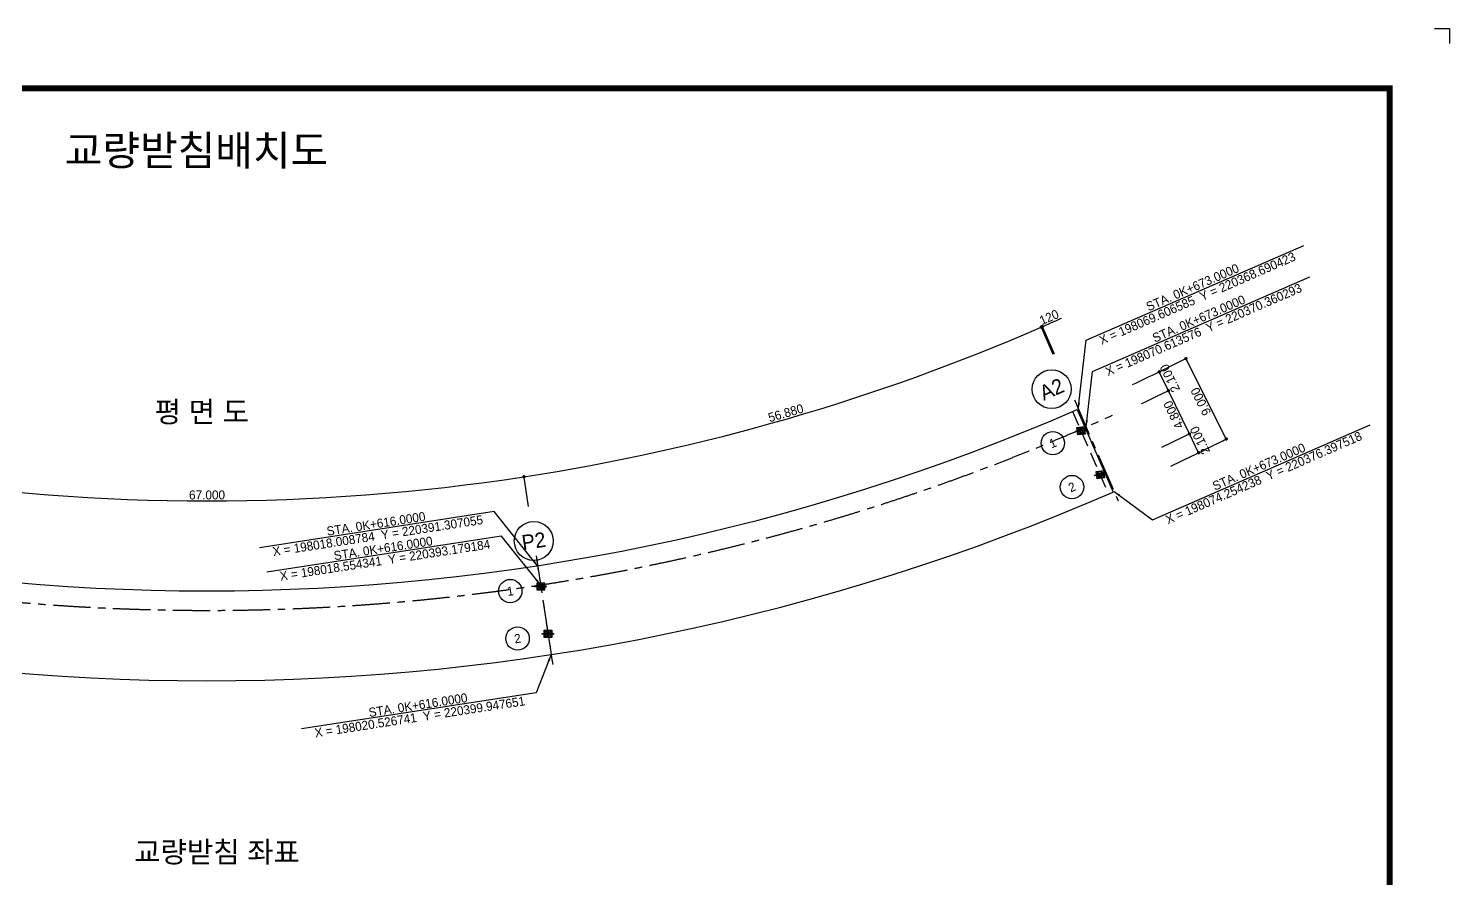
# Model space of a CAD drawing. Header units: feet. Extents: x 778950 to 1031250, y -253464 to -75264.
# Drawn here: x 889038 to 1031250, y -160332 to -75264 of the extents above; entities that cross this region are included whole.
import ezdxf
from ezdxf.enums import TextEntityAlignment as Align

# ---------------------------------------------------------------- set-up
doc = ezdxf.new("R2010")
doc.units = ezdxf.units.FT
doc.header["$LTSCALE"] = 3000
doc.header["$MEASUREMENT"] = 0
doc.linetypes.add('A-CENTR01', pattern=[2, 1.25, -0.25, 0.25, -0.25])
doc.linetypes.add('A-DASHD01', pattern=[0.75, 0.5, -0.25])
doc.layers.get('0').update_dxf_attribs({"linetype": 'CONTINUOUS'})
for name, color, linetype in [('1', 1, 'CONTINUOUS'), ('5', 5, 'CONTINUOUS'), ('CS-CNTL', 1, 'A-CENTR01'), ('CS-CONC-MAJR', 4, 'CONTINUOUS'), ('CS-DIML', 1, 'CONTINUOUS'), ('CS-DIMT', 3, 'CONTINUOUS'), ('CS-MISC', 3, 'CONTINUOUS'), ('CS-SYMB', 3, 'CONTINUOUS'), ('CX-BORD-LIN1', 4, 'CONTINUOUS'), ('CX-BORD-LIN2', 3, 'CONTINUOUS'), ('CX-BORD-TEX2', 7, 'CONTINUOUS'), ('CX-BORD-TEX3', 6, 'CONTINUOUS'), ('CX-MISC', 2, 'CONTINUOUS'), ('CZ-TEX1', 6, 'CONTINUOUS'), ('CZ-TEX2', 3, 'CONTINUOUS')]:
    doc.layers.add(name, color=color, linetype=linetype)
doc.styles.add('A_STANDARD', font='')
doc.styles.add('TB_TEXT', font='')
doc.styles.add('TB_WBTXT', font='')
doc.styles.add('TB_WMTXT', font='')
doc.styles.get('A_STANDARD').set_extended_font_data('Dotum')
doc.styles.get('TB_TEXT').set_extended_font_data('Dotum')
doc.styles.get('TB_WBTXT').set_extended_font_data('Dotum')
doc.styles.get('TB_WMTXT').set_extended_font_data('Dotum')

# ---------------------------------------------------------------- blocks, each defined once
blk = doc.blocks.new('CXBLKA1-KHCA')
at = {"layer": 'CX-BORD-LIN1', "const_width": 2}
blk.add_lwpolyline([(796, 0), (0, 0), (0, 554), (796, 554)], close=True, dxfattribs=at)
at = {"layer": 'CX-MISC'}
blk.add_line((811, 574), (816, 574), dxfattribs=at)
blk.add_lwpolyline([(811, 574), (816, 574), (816, 569)], dxfattribs=at)
at = {"layer": 'CX-BORD-LIN1', "style": 'TB_TEXT'}
for tag, height, p in [('TR_RNUM5', 3, (285.11, 32.64)), ('TR_RDAT5', 3.5, (317.5, 33)), ('TR_DGN5', 3.5, (451.12, 33)), ('TR_CHK5', 3.5, (491.12, 33)), ('TR_APP5', 3.5, (531.12, 33)), ('TR_RDAT4', 3.5, (317.5, 27)), ('TR_DGN4', 3.5, (451.12, 27)), ('TR_CHK4', 3.5, (491.12, 27)), ('TR_APP4', 3.5, (531.12, 27)), ('TR_RNUM4', 3, (285.11, 26.64)), ('TR_RNUM3', 3, (285.11, 20.64)), ('TR_RDAT3', 3.5, (317.5, 21)), ('TR_DGN3', 3.5, (451.12, 21)), ('TR_CHK3', 3.5, (491.12, 21)), ('TR_APP3', 3.5, (531.12, 21)), ('TR_RNUM2', 3, (285.11, 14.64)), ('TR_RDAT2', 3.5, (317.5, 15)), ('TR_DGN2', 3.5, (451.12, 15)), ('TR_CHK2', 3.5, (491.12, 15)), ('TR_APP2', 3.5, (531.12, 15)), ('TR_RNUM1', 3, (285.11, 8.64)), ('TR_RDAT1', 3.5, (317.5, 9)), ('TR_DGN1', 3.5, (451.12, 9)), ('TR_CHK1', 3.5, (491.12, 9)), ('TR_APP1', 3.5, (531.12, 9))]:
    blk.add_attdef(tag, text='', height=height, dxfattribs=at).set_placement(p, align=Align.MIDDLE_CENTER)
for tag, p in [('TR_RCON5', (342.3, 33)), ('TR_RCON4', (342.3, 27)), ('TR_RCON3', (342.3, 21)), ('TR_RCON2', (342.3, 15)), ('TR_RCON1', (342.3, 9))]:
    blk.add_attdef(tag, text='', height=3.5, dxfattribs=at).set_placement(p, align=Align.MIDDLE_LEFT)
at = {"layer": 'CX-BORD-LIN2', "style": 'TB_TEXT'}
blk.add_attdef('TD_VERSION', text='', height=3, rotation=90, dxfattribs=at).set_placement((800.5, 48.01), align=Align.MIDDLE_CENTER)
at = {"layer": 'CX-BORD-TEX2', "style": 'TB_WMTXT'}
for tag, height, p in [('TB_CNAME', 5, (15.34, 531.83)), ('TB_CSCOP', 4, (16.63, 523.83))]:
    blk.add_attdef(tag, text='', height=height, dxfattribs=at).set_placement(p, align=Align.BOTTOM_LEFT)
at = {"layer": 'CX-BORD-TEX2', "style": 'TB_WBTXT'}
for tag, height, p in [('TB_MTITIL', 10, (398, 533.33)), ('TB_STITL', 7, (398, 518.33))]:
    blk.add_attdef(tag, text='', height=height, dxfattribs=at).set_placement(p, align=Align.MIDDLE_CENTER)
at = {"layer": 'CX-BORD-TEX3', "style": 'TB_TEXT'}
for tag, height, p in [('TD_LNDST', 4.5, (215, 31.5)), ('TD_DSECT', 4.5, (605.5, 31.5)), ('TD_DDIST', 4.5, (654.5, 31.5)), ('TD_DNAME_TOP', 4.5, (755, 27.96)), ('TD_CSECT', 4.5, (605.5, 22.5)), ('TD_CDIST', 4.5, (654.5, 22.5)), ('TD_DNAME_MAIN', 4.5, (755, 21.47)), ('TD_CCOMP', 4.5, (215, 13.59)), ('TD_HSCAL', 4.5, (620.88, 13.75)), ('TD_VSCAL', 4.5, (656.86, 13.75)), ('TD_DNAME_BOT', 3, (755, 15.25)), ('TD_FIELD', 4.5, (180, 5.13)), ('TD_CSTEP', 4.5, (250.74, 5.13)), ('TD_DWGCODE', 4.5, (637, 4.79)), ('TD_DWGNO', 4.5, (755, 5))]:
    blk.add_attdef(tag, text='', height=height, dxfattribs=at).set_placement(p, align=Align.MIDDLE_CENTER)
for tag, height, width, p in [('TD_DCOMP', 4.5, 0.95, (215, 22.59)), ('TD_CNAME', 5, 0.78, (65, 7.6))]:
    blk.add_attdef(tag, text='', height=height, dxfattribs=dict(at, width=width)).set_placement(p, align=Align.MIDDLE_CENTER)
blk = doc.blocks.new('CXDIMDT2')
at = {"layer": 'CS-MISC', "const_width": 0.5}
blk.add_lwpolyline([(0.25, 0, 1), (-0.25, 0, 1)], format="xyb", close=True, dxfattribs=at)
blk = doc.blocks.new('일방향')
at = {"layer": '5'}
h = blk.add_hatch(color=3, dxfattribs=at)
h.dxf.hatch_style = 1
h.paths.add_polyline_path([(474350, 220633), (474574, 220695), (474574, 220572)])
h = blk.add_hatch(color=3, dxfattribs=at)
h.dxf.hatch_style = 1
h.paths.add_polyline_path([(474574, 220613), (474939, 220613), (474939, 220654), (474574, 220654)])
h = blk.add_hatch(color=3, dxfattribs=at)
h.dxf.hatch_style = 1
h.paths.add_polyline_path([(475163, 220633), (474939, 220695), (474939, 220572)])
at = {"color": 3, "linetype": 'Continuous'}
for p, q in [((474350, 220633), (474574, 220695)), ((474574, 220572), (474574, 220695)), ((475163, 220633), (474939, 220695))]:
    blk.add_line(p, q, dxfattribs=at)
at = {"color": 3}
for p, q in [((474574, 220572), (474350, 220633)), ((474939, 220572), (475163, 220633))]:
    blk.add_line(p, q, dxfattribs=at)
at = {"color": 3, "linetype": 'Continuous'}
for points in [[(474509, 220881), (475004, 220881), (475004, 220386), (474509, 220386)], [(474574, 220613), (474939, 220613), (474939, 220654), (474574, 220654)]]:
    blk.add_lwpolyline(points, close=True, dxfattribs=at)
at = {"color": 3}
blk.add_circle((474757, 220633), 139, dxfattribs=at)
at = {"layer": '1', "color": 3}
blk.add_circle((474757, 220633), 230, dxfattribs=at)

msp = doc.modelspace()

# ---------------------------------------------------------------- linework, layer by layer
at = {"layer": 'CS-CNTL', "linetype": 'A-DASHD01'}
for p, q in [((993532, -113603), (995331, -117727)), ((995331, -117727), (997130, -121852)), ((939834, -128035), (941503, -138907))]:
    msp.add_line(p, q, dxfattribs=at)
at = {"layer": 'CS-CNTL'}
for p, q in [((993700, -112439), (998099, -122521)), ((939834, -128035), (941503, -138907))]:
    msp.add_line(p, q, dxfattribs=at)
msp.add_arc((906911, 86504), 220000, 245.67013, 294.31945, dxfattribs=at)
at = {"layer": 'CS-CONC-MAJR'}
for p, q in [((993990, -113403), (995790, -117528)), ((995790, -117528), (997589, -121653))]:
    msp.add_line(p, q, dxfattribs=at)
for radius, start, end in [(218050, 246.45162, 293.53787), (227050, 246.45079, 293.53912)]:
    msp.add_arc((906911, 86504), radius, start, end, dxfattribs=at)
at = {"layer": 'CS-DIML'}
for p, q in [((994876, -106471), (1016654, -96970)), ((995504, -109607), (1017282, -100106)), ((991595, -107902), (990337, -105014)), ((991701, -107856), (990442, -104969)), ((994100, -113356), (994876, -106471)), ((1008910, -116346), (1004867, -108305)), ((994880, -115143), (995504, -109607)), ((1003119, -111511), (1002201, -109622)), ((1005216, -115829), (1003119, -111511)), ((1001518, -124424), (1023296, -114923)), ((1006134, -117718), (1005216, -115829)), ((939076, -123092), (938598, -119979)), ((997699, -121605), (1001518, -124424)), ((935652, -123618), (912167, -127222)), ((939986, -129023), (935652, -123618)), ((936369, -126071), (912884, -129675)), ((940282, -130950), (936369, -126071)), ((941351, -137919), (939855, -141760)), ((939855, -141760), (916370, -145364))]:
    msp.add_line(p, q, dxfattribs=at)
for radius, start, end in [(209050, 278.72458, 293.53815), (209050, 293.53815, 294.14661), (218050, 295.91332, 296.69462), (218050, 295.13201, 295.91332), (220150, 295.13201, 295.91332), (224950, 295.13201, 295.91332), (227050, 295.91332, 296.69462), (227050, 295.13201, 295.91332), (209050, 261.27542, 278.72458)]:
    msp.add_arc((906911, 86504), radius, start, end, dxfattribs=at)
for points in [[(994100, -113356), (994283, -112712), (994100, -113356), (994065, -112687)], [(994880, -115143), (995063, -114499), (994880, -115143), (994845, -114475)], [(997699, -121605), (998165, -122085), (997699, -121605), (998295, -121908)], [(939986, -129023), (939659, -128439), (939986, -129023), (939487, -128577)], [(940282, -130950), (939955, -130367), (940282, -130950), (939783, -130504)], [(941351, -137919), (941009, -138494), (941351, -137919), (941214, -138574)]]:
    msp.add_solid(points, dxfattribs=at)
at = {"layer": 'CS-SYMB'}
for centre in [(991546, -116760), (993465, -121160), (937257, -131566), (937986, -136311)]:
    msp.add_circle(centre, 1170, dxfattribs=at)
at = {"layer": 'CZ-TEX2'}
for centre in [(991436, -111361), (939607, -126552)]:
    msp.add_circle(centre, 1950, dxfattribs=at)

# ---------------------------------------------------------------- block references
at = {"linetype": 'ByBlock', "xscale": 1.5, "yscale": 1.5, "zscale": 1.5}
for p, rotation in [((330366, -534766), 7.341727847404575), ((332298, -539185), 7.343449378780373)]:
    msp.add_blockref('일방향', p, dxfattribs=dict(at, rotation=rotation))
for p in [(228170, -462049), (228898, -466793)]:
    msp.add_blockref('일방향', p, dxfattribs=at)
at = {"layer": 'CS-SYMB', "xscale": 330, "yscale": 330, "zscale": 330, "rotation": 262.477927}
for p in [(990397, -105152), (990397, -105152), (990502, -105106), (1002201, -109622), (1004867, -108305), (1003119, -111511), (1003119, -111511), (1005216, -115829), (1005216, -115829), (1008910, -116346), (1006134, -117718), (938621, -120127), (938621, -120127)]:
    msp.add_blockref('CXDIMDT2', p, dxfattribs=at)
at = {"layer": 'CX-BORD-LIN1'}
ref = msp.add_blockref('CXBLKA1-KHCA', (786450, -247464), dxfattribs=dict(at, xscale=300, yscale=300, zscale=300))
ref.add_attrib('TB_MTITIL', '교량받침배치도', dxfattribs={"layer": 'CX-BORD-TEX2', "height": 3000, "style": 'TB_WBTXT'}).set_placement((905850, -87466), align=Align.MIDDLE_CENTER)

# ---------------------------------------------------------------- texts
at = {"layer": 'CS-DIMT', "style": 'A_STANDARD'}
for s, rotation, p in [('X = 198069.606585  Y = 220368.690423', 383.5694, (1005825, -101858)), ('X = 198070.613576  Y = 220370.360293', 383.5694, (1006453, -104994)), ('X = 198074.254238  Y = 220376.397518', 383.5694, (1012467, -119811)), ('X = 198018.008784  Y = 220391.307055', 368.72458, (923932, -125568)), ('X = 198018.554341  Y = 220393.179184', 368.72458, (924649, -128022)), ('X = 198020.526741  Y = 220399.947651', 368.72458, (928136, -143710))]:
    msp.add_text(s, height=900, rotation=rotation, dxfattribs=at).set_placement(p, align=Align.TOP_CENTER)
for s, rotation, p in [('STA. 0K+673.0000', 383.5694, (1005705, -101583)), ('STA. 0K+673.0000', 383.5694, (1006333, -104719)), ('120', 383.84238, (991353, -104569)), ('2.100', 475.91332, (1003665, -110078)), ('9.000', 476.69462, (1006753, -112393)), ('56.880', 376.13137, (964952, -114171)), ('4.800', 475.91332, (1004031, -113736)), ('2.100', 475.91332, (1006676, -116287)), ('STA. 0K+673.0000', 383.5694, (1012347, -119536)), ('67.000', 360, (906911, -122396)), ('STA. 0K+616.0000', 368.72458, (923886, -125272)), ('STA. 0K+616.0000', 368.72458, (924604, -127725)), ('STA. 0K+616.0000', 368.72458, (928090, -143414))]:
    msp.add_text(s, height=900, rotation=rotation, dxfattribs=at).set_placement(p, align=Align.CENTER)
at = {"layer": 'CS-SYMB', "style": 'A_STANDARD'}
for s, rotation, p in [('1', 383.5694, (991726, -117172)), ('2', 383.5694, (993645, -121572)), ('1', 368.72458, (937326, -132011)), ('2', 368.72458, (938054, -136755))]:
    msp.add_text(s, height=900, rotation=rotation, dxfattribs=at).set_placement(p, align=Align.CENTER)
at = {"layer": 'CZ-TEX1', "style": 'A_STANDARD'}
for s, p in [('평 면 도', (906393, -114676)), ('교량받침 좌표', (907915, -158723))]:
    msp.add_text(s, height=2100, dxfattribs=at).set_placement(p, align=Align.CENTER)
at = {"layer": 'CZ-TEX2', "style": 'A_STANDARD'}
for s, rotation, p in [('A2', 383.5694, (991735, -112049)), ('P2', 368.72458, (939720, -127293))]:
    msp.add_text(s, height=1500, rotation=rotation, dxfattribs=at).set_placement(p, align=Align.CENTER)

doc.saveas('drawing.dxf')
